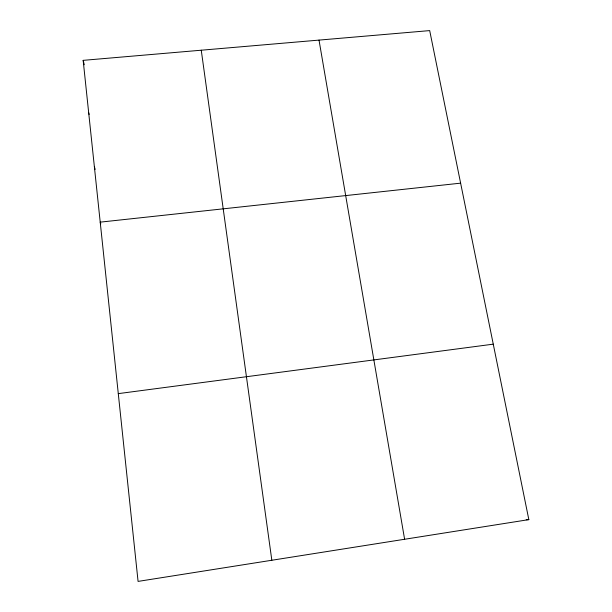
<?xml version="1.0" encoding="UTF-8"?>
<svg xmlns="http://www.w3.org/2000/svg" width="612" height="612" viewBox="0 0 612 612"><rect width="100%" height="100%" fill="white"/><g stroke="black" fill="none" stroke-linecap="round" stroke-linejoin="round"><path stroke-width="0.92" d="M528.837 519.626L138.075 581.4L83.163 60.351L429.693 30.6L528.837 519.626L526.244 519.718M118.284 393.631L493.264 344.158M460.622 183.156L100.215 222.141L100.781 223.885M94.363 166.625L95.158 169.363M88.686 112.715L89.145 114.436M83.163 60.351L84.257 64.757M319.02 40.101L404.608 539.264M201.256 50.207L271.835 560.255"/></g></svg>
